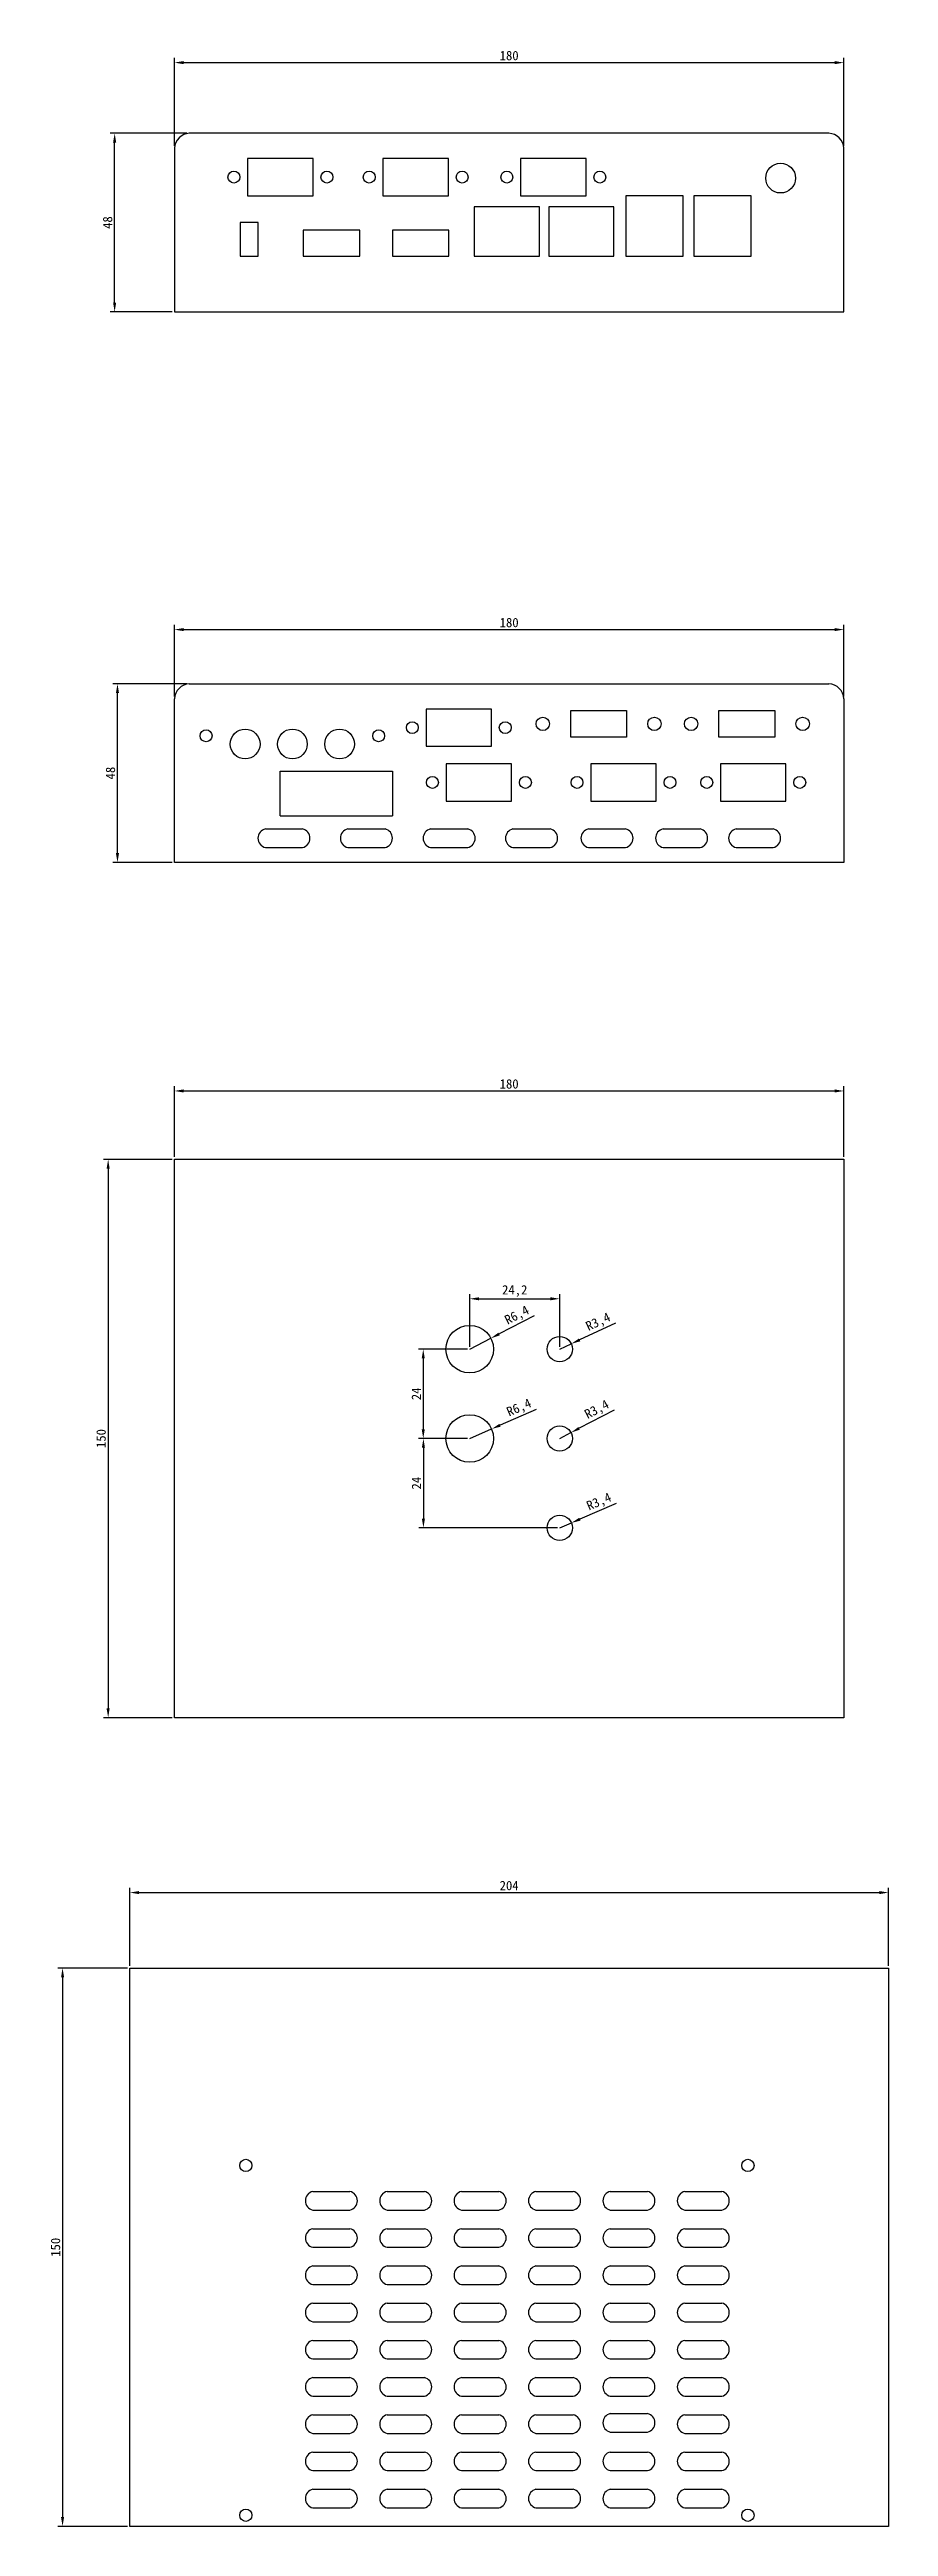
# Model space of a CAD drawing. Header units: millimetres. Extents: x 952 to 1177, y 1793 to 2459.
import ezdxf

# ---------------------------------------------------------------- set-up
doc = ezdxf.new("R2010")
doc.units = ezdxf.units.MM
for name, color, linetype in [('前面板', 7, 'Continuous'), ('前面板-标注', 40, 'Continuous'), ('后面板', 7, 'Continuous'), ('后面板-标注', 40, 'Continuous'), ('壳顶板', 7, 'Continuous'), ('壳顶板-标注', 40, 'Continuous'), ('底面板', 7, 'Continuous'), ('底面板-标注', 40, 'Continuous')]:
    doc.layers.add(name, color=color, linetype=linetype)
doc.styles.get("Standard").update_dxf_attribs({"font": ''})
doc.styles.get('Standard').set_extended_font_data('SimSun')
doc.dimstyles.new('ISO-25', dxfattribs={"dimtxt": 2.5, "dimasz": 2.5, "dimexe": 1.25, "dimexo": 0.625, "dimtad": 1, "dimtxsty": 'Standard', "dimcen": 2.5, "dimadec": 0, "dimazin": 0, "dimtfac": 1, "dimtmove": 0, "dimatfit": 3, "dimfxl": 1, "dimarcsym": 0})

# ---------------------------------------------------------------- blocks, each defined once
blk = doc.blocks.new('*D7')
at = {"layer": 'Defpoints', "color": 0, "transparency": 16777216}
for p in [(1165.44, 2303.08), (985.44, 2284.53), (1165.44, 2284.53)]:
    blk.add_point(p, dxfattribs=at)
at = {"layer": '后面板-标注', "color": 0, "lineweight": -2, "transparency": 16777216}
for p, q in [((985.44, 2285.15), (985.44, 2304.33)), ((987.94, 2303.08), (1162.94, 2303.08)), ((1165.44, 2285.15), (1165.44, 2304.33))]:
    blk.add_line(p, q, dxfattribs=at)
at = {"layer": '后面板-标注', "color": 0, "transparency": 16777216}
for points in [[(987.94, 2303.5), (987.94, 2302.67), (985.44, 2303.08)], [(1162.94, 2303.5), (1162.94, 2302.67), (1165.44, 2303.08)]]:
    blk.add_solid(points, dxfattribs=at)
at = {"layer": '后面板-标注', "color": 0, "transparency": 16777216, "insert": (1075.44, 2304.96), "char_height": 2.5, "attachment_point": 5}
blk.add_mtext('180', dxfattribs=at)
blk = doc.blocks.new('*D10')
at = {"layer": 'Defpoints', "color": 0, "transparency": 16777216}
for p in [(1165.44, 2455.4), (985.44, 2432.43), (1165.44, 2432.43)]:
    blk.add_point(p, dxfattribs=at)
at = {"layer": '前面板-标注', "color": 0, "lineweight": -2, "transparency": 16777216}
for p, q in [((985.44, 2433.06), (985.44, 2456.65)), ((1165.44, 2433.06), (1165.44, 2456.65)), ((987.94, 2455.4), (1162.94, 2455.4))]:
    blk.add_line(p, q, dxfattribs=at)
at = {"layer": '前面板-标注', "color": 0, "transparency": 16777216}
for points in [[(987.94, 2455.82), (987.94, 2454.98), (985.44, 2455.4)], [(1162.94, 2455.82), (1162.94, 2454.98), (1165.44, 2455.4)]]:
    blk.add_solid(points, dxfattribs=at)
at = {"layer": '前面板-标注', "color": 0, "transparency": 16777216, "insert": (1075.44, 2457.28), "char_height": 2.5, "attachment_point": 5}
blk.add_mtext('180', dxfattribs=at)
blk = doc.blocks.new('*D11')
at = {"layer": 'Defpoints', "color": 0, "transparency": 16777216}
for p in [(969.37, 2436.43), (989.44, 2436.43), (985.44, 2388.43)]:
    blk.add_point(p, dxfattribs=at)
at = {"layer": '前面板-标注', "color": 0, "lineweight": -2, "transparency": 16777216}
for p, q in [((988.82, 2436.43), (968.12, 2436.43)), ((969.37, 2390.93), (969.37, 2433.93)), ((984.82, 2388.43), (968.12, 2388.43))]:
    blk.add_line(p, q, dxfattribs=at)
at = {"layer": '前面板-标注', "color": 0, "transparency": 16777216}
for points in [[(968.95, 2433.93), (969.78, 2433.93), (969.37, 2436.43)], [(968.95, 2390.93), (969.78, 2390.93), (969.37, 2388.43)]]:
    blk.add_solid(points, dxfattribs=at)
at = {"layer": '前面板-标注', "color": 0, "transparency": 16777216, "insert": (967.49, 2412.43), "char_height": 2.5, "attachment_point": 5, "rotation": 90}
blk.add_mtext('48', dxfattribs=at)
blk = doc.blocks.new('*D12')
at = {"layer": 'Defpoints', "color": 0, "transparency": 16777216}
for p in [(970.13, 2288.53), (989.44, 2288.53), (985.44, 2240.53)]:
    blk.add_point(p, dxfattribs=at)
at = {"layer": '后面板-标注', "color": 0, "lineweight": -2, "transparency": 16777216}
for p, q in [((988.82, 2288.53), (968.88, 2288.53)), ((970.13, 2243.03), (970.13, 2286.03)), ((984.82, 2240.53), (968.88, 2240.53))]:
    blk.add_line(p, q, dxfattribs=at)
at = {"layer": '后面板-标注', "color": 0, "transparency": 16777216}
for points in [[(969.71, 2286.03), (970.54, 2286.03), (970.13, 2288.53)], [(969.71, 2243.03), (970.54, 2243.03), (970.13, 2240.53)]]:
    blk.add_solid(points, dxfattribs=at)
at = {"layer": '后面板-标注', "color": 0, "transparency": 16777216, "insert": (968.25, 2264.53), "char_height": 2.5, "attachment_point": 5, "rotation": 90}
blk.add_mtext('48', dxfattribs=at)
blk = doc.blocks.new('*D21')
at = {"layer": 'Defpoints', "color": 0, "transparency": 16777216}
for p in [(985.44, 2160.77), (967.62, 2010.77), (985.44, 2010.77)]:
    blk.add_point(p, dxfattribs=at)
at = {"layer": '壳顶板-标注', "color": 0, "lineweight": -2, "transparency": 16777216}
for p, q in [((984.82, 2160.77), (966.37, 2160.77)), ((967.62, 2158.27), (967.62, 2013.27)), ((984.82, 2010.77), (966.37, 2010.77))]:
    blk.add_line(p, q, dxfattribs=at)
at = {"layer": '壳顶板-标注', "color": 0, "transparency": 16777216}
for points in [[(967.2, 2158.27), (968.03, 2158.27), (967.62, 2160.77)], [(967.2, 2013.27), (968.03, 2013.27), (967.62, 2010.77)]]:
    blk.add_solid(points, dxfattribs=at)
at = {"layer": '壳顶板-标注', "color": 0, "transparency": 16777216, "insert": (965.74, 2085.77), "char_height": 2.5, "attachment_point": 5, "rotation": 90}
blk.add_mtext('150', dxfattribs=at)
blk = doc.blocks.new('*D22')
at = {"layer": 'Defpoints', "color": 0, "transparency": 16777216}
for p in [(1165.44, 2179.14), (985.44, 2160.77), (1165.44, 2160.77)]:
    blk.add_point(p, dxfattribs=at)
at = {"layer": '壳顶板-标注', "color": 0, "lineweight": -2, "transparency": 16777216}
for p, q in [((985.44, 2161.4), (985.44, 2180.39)), ((987.94, 2179.14), (1162.94, 2179.14)), ((1165.44, 2161.4), (1165.44, 2180.39))]:
    blk.add_line(p, q, dxfattribs=at)
at = {"layer": '壳顶板-标注', "color": 0, "transparency": 16777216}
for points in [[(987.94, 2179.56), (987.94, 2178.73), (985.44, 2179.14)], [(1162.94, 2179.56), (1162.94, 2178.73), (1165.44, 2179.14)]]:
    blk.add_solid(points, dxfattribs=at)
at = {"layer": '壳顶板-标注', "color": 0, "transparency": 16777216, "insert": (1075.44, 2181.02), "char_height": 2.5, "attachment_point": 5}
blk.add_mtext('180', dxfattribs=at)
blk = doc.blocks.new('*D23')
at = {"layer": 'Defpoints', "color": 0, "transparency": 16777216}
for p in [(1089.04, 2123.31), (1064.84, 2109.77), (1089.04, 2109.77)]:
    blk.add_point(p, dxfattribs=at)
at = {"layer": '壳顶板-标注', "color": 0, "lineweight": -2, "transparency": 16777216}
for p, q in [((1064.84, 2110.4), (1064.84, 2124.56)), ((1067.34, 2123.31), (1086.54, 2123.31)), ((1089.04, 2110.4), (1089.04, 2124.56))]:
    blk.add_line(p, q, dxfattribs=at)
at = {"layer": '壳顶板-标注', "color": 0, "transparency": 16777216}
for points in [[(1067.34, 2123.72), (1067.34, 2122.89), (1064.84, 2123.31)], [(1086.54, 2123.72), (1086.54, 2122.89), (1089.04, 2123.31)]]:
    blk.add_solid(points, dxfattribs=at)
at = {"layer": '壳顶板-标注', "color": 0, "transparency": 16777216, "insert": (1076.94, 2125.39), "char_height": 2.5, "attachment_point": 5}
blk.add_mtext('24,2', dxfattribs=at)
blk = doc.blocks.new('*D24')
at = {"layer": 'Defpoints', "color": 0, "transparency": 16777216}
for p in [(1064.84, 2109.77), (1052.35, 2085.77), (1064.84, 2085.77)]:
    blk.add_point(p, dxfattribs=at)
at = {"layer": '壳顶板-标注', "color": 0, "lineweight": -2, "transparency": 16777216}
for p, q in [((1064.22, 2109.77), (1051.1, 2109.77)), ((1052.35, 2107.27), (1052.35, 2088.27)), ((1064.22, 2085.77), (1051.1, 2085.77))]:
    blk.add_line(p, q, dxfattribs=at)
at = {"layer": '壳顶板-标注', "color": 0, "transparency": 16777216}
for points in [[(1051.93, 2107.27), (1052.76, 2107.27), (1052.35, 2109.77)], [(1051.93, 2088.27), (1052.76, 2088.27), (1052.35, 2085.77)]]:
    blk.add_solid(points, dxfattribs=at)
at = {"layer": '壳顶板-标注', "color": 0, "transparency": 16777216, "insert": (1050.47, 2097.77), "char_height": 2.5, "attachment_point": 5, "rotation": 90}
blk.add_mtext('24', dxfattribs=at)
blk = doc.blocks.new('*D25')
at = {"layer": 'Defpoints', "color": 0, "transparency": 16777216}
for p in [(1064.22, 2085.77), (1052.39, 2061.77), (1089.04, 2061.77)]:
    blk.add_point(p, dxfattribs=at)
at = {"layer": '壳顶板-标注', "color": 0, "lineweight": -2, "transparency": 16777216}
for p, q in [((1063.59, 2085.77), (1051.14, 2085.77)), ((1052.39, 2083.27), (1052.39, 2064.27)), ((1088.42, 2061.77), (1051.14, 2061.77))]:
    blk.add_line(p, q, dxfattribs=at)
at = {"layer": '壳顶板-标注', "color": 0, "transparency": 16777216}
for points in [[(1051.98, 2083.27), (1052.81, 2083.27), (1052.39, 2085.77)], [(1051.98, 2064.27), (1052.81, 2064.27), (1052.39, 2061.77)]]:
    blk.add_solid(points, dxfattribs=at)
at = {"layer": '壳顶板-标注', "color": 0, "transparency": 16777216, "insert": (1050.52, 2073.77), "char_height": 2.5, "attachment_point": 5, "rotation": 90}
blk.add_mtext('24', dxfattribs=at)
blk = doc.blocks.new('*D26')
at = {"layer": 'Defpoints', "color": 0, "transparency": 16777216}
for p in [(1064.84, 2109.77), (1070.53, 2112.7)]:
    blk.add_point(p, dxfattribs=at)
at = {"layer": '壳顶板-标注', "color": 0, "lineweight": -2, "transparency": 16777216}
for p, q in [((1082.2, 2118.71), (1072.76, 2113.85)), ((1064.84, 2109.77), (1070.53, 2112.7))]:
    blk.add_line(p, q, dxfattribs=at)
at = {"layer": '壳顶板-标注', "color": 0, "transparency": 16777216}
blk.add_solid([(1072.57, 2114.22), (1072.95, 2113.48), (1070.53, 2112.7)], dxfattribs=at)
at = {"layer": '壳顶板-标注', "color": 0, "transparency": 16777216, "insert": (1077.64, 2118.7), "char_height": 2.5, "attachment_point": 5, "rotation": 27.22456}
blk.add_mtext('R6,4', dxfattribs=at)
blk = doc.blocks.new('*D27')
at = {"layer": 'Defpoints', "color": 0, "transparency": 16777216}
for p in [(1089.04, 2109.77), (1092.13, 2111.21)]:
    blk.add_point(p, dxfattribs=at)
at = {"layer": '壳顶板-标注', "color": 0, "lineweight": -2, "transparency": 16777216}
for p, q in [((1104.03, 2116.74), (1094.39, 2112.26)), ((1089.04, 2109.77), (1092.13, 2111.21))]:
    blk.add_line(p, q, dxfattribs=at)
at = {"layer": '壳顶板-标注', "color": 0, "transparency": 16777216}
blk.add_solid([(1094.22, 2112.64), (1094.57, 2111.89), (1092.13, 2111.21)], dxfattribs=at)
at = {"layer": '壳顶板-标注', "color": 0, "transparency": 16777216, "insert": (1099.46, 2116.92), "char_height": 2.5, "attachment_point": 5, "rotation": 24.9481}
blk.add_mtext('R3,4', dxfattribs=at)
blk = doc.blocks.new('*D28')
at = {"layer": 'Defpoints', "color": 0, "transparency": 16777216}
for p in [(1064.84, 2085.77), (1070.71, 2088.33)]:
    blk.add_point(p, dxfattribs=at)
at = {"layer": '壳顶板-标注', "color": 0, "lineweight": -2, "transparency": 16777216}
for p, q in [((1082.74, 2093.58), (1073, 2089.33)), ((1064.84, 2085.77), (1070.71, 2088.33))]:
    blk.add_line(p, q, dxfattribs=at)
at = {"layer": '壳顶板-标注', "color": 0, "transparency": 16777216}
blk.add_solid([(1072.83, 2089.71), (1073.17, 2088.95), (1070.71, 2088.33)], dxfattribs=at)
at = {"layer": '壳顶板-标注', "color": 0, "transparency": 16777216, "insert": (1078.18, 2093.87), "char_height": 2.5, "attachment_point": 5, "rotation": 23.56691}
blk.add_mtext('R6,4', dxfattribs=at)
blk = doc.blocks.new('*D29')
at = {"layer": 'Defpoints', "color": 0, "transparency": 16777216}
for p in [(1089.04, 2085.77), (1092.06, 2087.35)]:
    blk.add_point(p, dxfattribs=at)
at = {"layer": '壳顶板-标注', "color": 0, "lineweight": -2, "transparency": 16777216}
for p, q in [((1103.69, 2093.43), (1094.27, 2088.51)), ((1089.04, 2085.77), (1092.06, 2087.35))]:
    blk.add_line(p, q, dxfattribs=at)
at = {"layer": '壳顶板-标注', "color": 0, "transparency": 16777216}
blk.add_solid([(1094.08, 2088.88), (1094.46, 2088.14), (1092.06, 2087.35)], dxfattribs=at)
at = {"layer": '壳顶板-标注', "color": 0, "transparency": 16777216, "insert": (1099.12, 2093.39), "char_height": 2.5, "attachment_point": 5, "rotation": 27.58859}
blk.add_mtext('R3,4', dxfattribs=at)
blk = doc.blocks.new('*D30')
at = {"layer": 'Defpoints', "color": 0, "transparency": 16777216}
for p in [(1092.17, 2063.11), (1089.04, 2061.77)]:
    blk.add_point(p, dxfattribs=at)
at = {"layer": '壳顶板-标注', "color": 0, "lineweight": -2, "transparency": 16777216}
for p, q in [((1089.04, 2061.77), (1092.17, 2063.11)), ((1104.23, 2068.28), (1094.47, 2064.1))]:
    blk.add_line(p, q, dxfattribs=at)
at = {"layer": '壳顶板-标注', "color": 0, "transparency": 16777216}
blk.add_solid([(1094.3, 2064.48), (1094.63, 2063.72), (1092.17, 2063.11)], dxfattribs=at)
at = {"layer": '壳顶板-标注', "color": 0, "transparency": 16777216, "insert": (1099.68, 2068.6), "char_height": 2.5, "attachment_point": 5, "rotation": 23.19764}
blk.add_mtext('R3,4', dxfattribs=at)
blk = doc.blocks.new('*D87')
at = {"layer": 'Defpoints', "color": 0, "transparency": 16777216}
for p in [(973.44, 1943.5), (955.36, 1793.5), (973.44, 1793.5)]:
    blk.add_point(p, dxfattribs=at)
at = {"layer": '底面板-标注', "color": 0, "lineweight": -2, "transparency": 16777216}
for p, q in [((972.82, 1943.5), (954.11, 1943.5)), ((955.36, 1941), (955.36, 1796)), ((972.82, 1793.5), (954.11, 1793.5))]:
    blk.add_line(p, q, dxfattribs=at)
at = {"layer": '底面板-标注', "color": 0, "transparency": 16777216}
for points in [[(954.95, 1941), (955.78, 1941), (955.36, 1943.5)], [(954.95, 1796), (955.78, 1796), (955.36, 1793.5)]]:
    blk.add_solid(points, dxfattribs=at)
at = {"layer": '底面板-标注', "color": 0, "transparency": 16777216, "insert": (953.49, 1868.5), "char_height": 2.5, "attachment_point": 5, "rotation": 90}
blk.add_mtext('150', dxfattribs=at)
blk = doc.blocks.new('*D88')
at = {"layer": 'Defpoints', "color": 0, "transparency": 16777216}
for p in [(1177.44, 1963.78), (973.44, 1943.5), (1177.44, 1943.5)]:
    blk.add_point(p, dxfattribs=at)
at = {"layer": '底面板-标注', "color": 0, "lineweight": -2, "transparency": 16777216}
for p, q in [((973.44, 1944.12), (973.44, 1965.03)), ((975.94, 1963.78), (1174.94, 1963.78)), ((1177.44, 1944.12), (1177.44, 1965.03))]:
    blk.add_line(p, q, dxfattribs=at)
at = {"layer": '底面板-标注', "color": 0, "transparency": 16777216}
for points in [[(975.94, 1964.2), (975.94, 1963.37), (973.44, 1963.78)], [(1174.94, 1964.2), (1174.94, 1963.37), (1177.44, 1963.78)]]:
    blk.add_solid(points, dxfattribs=at)
at = {"layer": '底面板-标注', "color": 0, "transparency": 16777216, "insert": (1075.44, 1965.66), "char_height": 2.5, "attachment_point": 5}
blk.add_mtext('204', dxfattribs=at)

msp = doc.modelspace()

# ---------------------------------------------------------------- linework, layer by layer
at = {"layer": '前面板'}
for p, q in [((1161.442, 2436.435), (989.442, 2436.435)), ((985.442, 2432.435), (985.442, 2388.435)), ((1022.733, 2429.655), (1005.133, 2429.655)), ((1005.133, 2429.655), (1005.133, 2419.655)), ((1022.733, 2419.655), (1022.733, 2429.655)), ((1059.112, 2429.655), (1041.512, 2429.655)), ((1041.512, 2429.655), (1041.512, 2419.655)), ((1059.112, 2419.655), (1059.112, 2429.655)), ((1096.122, 2429.655), (1078.522, 2429.655)), ((1078.522, 2429.655), (1078.522, 2419.655)), ((1096.122, 2419.655), (1096.122, 2429.655)), ((1165.442, 2388.435), (1165.442, 2432.435)), ((1005.133, 2419.655), (1022.733, 2419.655)), ((1041.512, 2419.655), (1059.112, 2419.655)), ((1083.562, 2416.655), (1066.062, 2416.655)), ((1066.062, 2416.655), (1066.062, 2403.435)), ((1078.522, 2419.655), (1096.122, 2419.655)), ((1083.562, 2403.435), (1083.562, 2416.655)), ((1103.572, 2416.655), (1086.072, 2416.655)), ((1086.072, 2416.655), (1086.072, 2403.435)), ((1103.572, 2403.435), (1103.572, 2416.655)), ((1122.192, 2419.655), (1106.792, 2419.655)), ((1106.792, 2419.655), (1106.792, 2403.435)), ((1122.192, 2403.435), (1122.192, 2419.655)), ((1140.472, 2419.655), (1125.072, 2419.655)), ((1125.072, 2419.655), (1125.072, 2403.435)), ((1140.472, 2403.435), (1140.472, 2419.655)), ((1007.952, 2412.435), (1003.152, 2412.435)), ((1003.152, 2412.435), (1003.152, 2403.435)), ((1007.952, 2403.435), (1007.952, 2412.435)), ((1035.282, 2410.435), (1020.082, 2410.435)), ((1020.082, 2410.435), (1020.082, 2403.435)), ((1035.282, 2403.435), (1035.282, 2410.435)), ((1059.262, 2410.435), (1044.062, 2410.435)), ((1044.062, 2410.435), (1044.062, 2403.435)), ((1059.262, 2403.435), (1059.262, 2410.435)), ((1003.152, 2403.435), (1007.952, 2403.435)), ((1020.082, 2403.435), (1035.282, 2403.435)), ((1044.062, 2403.435), (1059.262, 2403.435)), ((1066.062, 2403.435), (1083.562, 2403.435)), ((1086.072, 2403.435), (1103.572, 2403.435)), ((1106.792, 2403.435), (1122.192, 2403.435)), ((1125.072, 2403.435), (1140.472, 2403.435)), ((985.442, 2388.435), (1165.442, 2388.435))]:
    msp.add_line(p, q, dxfattribs=at)
for centre, radius in [((1001.433, 2424.655), 1.6), ((1026.433, 2424.655), 1.6), ((1037.812, 2424.655), 1.6), ((1062.812, 2424.655), 1.6), ((1074.822, 2424.655), 1.6), ((1099.822, 2424.655), 1.6), ((1148.442, 2424.383), 4)]:
    msp.add_circle(centre, radius, dxfattribs=at)
for centre, start, end in [((989.734, 2432.143), 93.88791, 176.11209), ((1161.151, 2432.143), 3.88791, 86.11209)]:
    msp.add_arc(centre, 4.302, start, end, dxfattribs=at)
at = {"layer": '后面板'}
for p, q in [((985.442, 2240.526), (985.442, 2284.526)), ((989.442, 2288.526), (1161.442, 2288.526)), ((1165.442, 2284.526), (1165.442, 2240.526)), ((1070.699, 2281.746), (1053.099, 2281.746)), ((1053.099, 2281.746), (1053.099, 2271.746)), ((1070.699, 2271.746), (1070.699, 2281.746)), ((1091.992, 2274.146), (1091.992, 2281.346)), ((1091.992, 2281.346), (1106.992, 2281.346)), ((1106.992, 2281.346), (1106.992, 2274.146)), ((1131.859, 2274.146), (1131.859, 2281.346)), ((1131.859, 2281.346), (1146.859, 2281.346)), ((1146.859, 2281.346), (1146.859, 2274.146)), ((1053.099, 2271.746), (1070.699, 2271.746)), ((1106.992, 2274.146), (1091.992, 2274.146)), ((1146.859, 2274.146), (1131.859, 2274.146)), ((1013.892, 2253.026), (1013.892, 2265.026)), ((1013.892, 2265.026), (1044.062, 2265.026)), ((1044.062, 2265.026), (1044.062, 2253.026)), ((1076.112, 2267.026), (1058.512, 2267.026)), ((1058.512, 2267.026), (1058.512, 2257.026)), ((1076.112, 2257.026), (1076.112, 2267.026)), ((1114.992, 2267.026), (1097.392, 2267.026)), ((1097.392, 2267.026), (1097.392, 2257.026)), ((1114.992, 2257.026), (1114.992, 2267.026)), ((1149.872, 2267.026), (1132.272, 2267.026)), ((1132.272, 2267.026), (1132.272, 2257.026)), ((1149.872, 2257.026), (1149.872, 2267.026)), ((1058.512, 2257.026), (1076.112, 2257.026)), ((1097.392, 2257.026), (1114.992, 2257.026)), ((1132.272, 2257.026), (1149.872, 2257.026)), ((1009.892, 2249.526), (1019.892, 2249.526)), ((1013.892, 2253.026), (1044.062, 2253.026)), ((1032.062, 2249.526), (1042.062, 2249.526)), ((1054.312, 2249.526), (1064.312, 2249.526)), ((1076.463, 2249.526), (1086.463, 2249.526)), ((1096.752, 2249.526), (1106.752, 2249.526)), ((1116.81, 2249.526), (1126.81, 2249.526)), ((1136.442, 2249.526), (1146.442, 2249.526)), ((1009.892, 2244.526), (1019.892, 2244.526)), ((1032.062, 2244.526), (1042.062, 2244.526)), ((1054.312, 2244.526), (1064.312, 2244.526)), ((1076.463, 2244.526), (1086.463, 2244.526)), ((1096.752, 2244.526), (1106.752, 2244.526)), ((1116.81, 2244.526), (1126.81, 2244.526)), ((1136.442, 2244.526), (1146.442, 2244.526)), ((1165.442, 2240.526), (985.442, 2240.526))]:
    msp.add_line(p, q, dxfattribs=at)
for centre, radius in [((993.955, 2274.548), 1.6), ((1004.455, 2272.348), 4), ((1017.155, 2272.348), 4), ((1029.855, 2272.348), 4), ((1040.355, 2274.548), 1.6), ((1049.399, 2276.746), 1.6), ((1074.399, 2276.746), 1.6), ((1084.492, 2277.746), 1.8), ((1114.492, 2277.746), 1.8), ((1124.359, 2277.746), 1.8), ((1154.359, 2277.746), 1.8), ((1054.812, 2262.026), 1.6), ((1079.812, 2262.026), 1.6), ((1093.692, 2262.026), 1.6), ((1118.692, 2262.026), 1.6), ((1128.572, 2262.026), 1.6), ((1153.572, 2262.026), 1.6)]:
    msp.add_circle(centre, radius, dxfattribs=at)
for centre, radius, start, end in [((989.734, 2284.234), 4.302, 93.88791, 176.11209), ((1161.151, 2284.234), 4.302, 3.88791, 86.11209), ((1010.455, 2247.026), 2.562, 102.680383, 257.319617), ((1019.33, 2247.026), 2.562, 282.680383, 77.319617), ((1032.625, 2247.026), 2.562, 102.680383, 257.319617), ((1041.5, 2247.026), 2.562, 282.680383, 77.319617), ((1054.875, 2247.026), 2.562, 102.680383, 257.319617), ((1063.75, 2247.026), 2.562, 282.680383, 77.319617), ((1077.025, 2247.026), 2.562, 102.680383, 257.319617), ((1085.9, 2247.026), 2.562, 282.680383, 77.319617), ((1097.315, 2247.026), 2.562, 102.680383, 257.319617), ((1106.19, 2247.026), 2.562, 282.680383, 77.319617), ((1117.372, 2247.026), 2.562, 102.680383, 257.319617), ((1126.247, 2247.026), 2.562, 282.680383, 77.319617), ((1137.005, 2247.026), 2.562, 102.680383, 257.319617), ((1145.88, 2247.026), 2.562, 282.680383, 77.319617)]:
    msp.add_arc(centre, radius, start, end, dxfattribs=at)
at = {"layer": '壳顶板'}
for p, q in [((985.442, 2160.775), (1165.442, 2160.775)), ((985.442, 2010.775), (985.442, 2160.775)), ((1165.442, 2160.775), (1165.442, 2010.775)), ((1165.442, 2010.775), (985.442, 2010.775))]:
    msp.add_line(p, q, dxfattribs=at)
for centre, radius in [((1064.842, 2109.775), 6.4), ((1089.042, 2109.775), 3.4), ((1064.842, 2085.775), 6.4), ((1089.042, 2085.775), 3.4), ((1089.042, 2061.775), 3.4)]:
    msp.add_circle(centre, radius, dxfattribs=at)
at = {"layer": '底面板'}
for p, q in [((973.442, 1943.495), (1177.442, 1943.495)), ((973.442, 1793.495), (973.442, 1943.495)), ((1177.442, 1943.495), (1177.442, 1793.495)), ((1022.642, 1883.495), (1032.642, 1883.495)), ((1042.642, 1883.495), (1052.642, 1883.495)), ((1062.642, 1883.495), (1072.642, 1883.495)), ((1082.642, 1883.495), (1092.642, 1883.495)), ((1102.642, 1883.495), (1112.642, 1883.495)), ((1122.642, 1883.495), (1132.642, 1883.495)), ((1022.642, 1878.495), (1032.642, 1878.495)), ((1042.642, 1878.495), (1052.642, 1878.495)), ((1062.642, 1878.495), (1072.642, 1878.495)), ((1082.642, 1878.495), (1092.642, 1878.495)), ((1102.642, 1878.495), (1112.642, 1878.495)), ((1122.642, 1878.495), (1132.642, 1878.495)), ((1022.642, 1873.495), (1032.642, 1873.495)), ((1042.642, 1873.495), (1052.642, 1873.495)), ((1062.642, 1873.495), (1072.642, 1873.495)), ((1082.642, 1873.495), (1092.642, 1873.495)), ((1102.642, 1873.495), (1112.642, 1873.495)), ((1122.642, 1873.495), (1132.642, 1873.495)), ((1022.642, 1868.495), (1032.642, 1868.495)), ((1022.642, 1863.495), (1032.642, 1863.495)), ((1042.642, 1868.495), (1052.642, 1868.495)), ((1042.642, 1863.495), (1052.642, 1863.495)), ((1062.642, 1868.495), (1072.642, 1868.495)), ((1062.642, 1863.495), (1072.642, 1863.495)), ((1082.642, 1868.495), (1092.642, 1868.495)), ((1082.642, 1863.495), (1092.642, 1863.495)), ((1102.642, 1868.495), (1112.642, 1868.495)), ((1102.642, 1863.495), (1112.642, 1863.495)), ((1122.642, 1868.495), (1132.642, 1868.495)), ((1122.642, 1863.495), (1132.642, 1863.495)), ((1022.642, 1858.495), (1032.642, 1858.495)), ((1042.642, 1858.495), (1052.642, 1858.495)), ((1062.642, 1858.495), (1072.642, 1858.495)), ((1082.642, 1858.495), (1092.642, 1858.495)), ((1102.642, 1858.495), (1112.642, 1858.495)), ((1122.642, 1858.495), (1132.642, 1858.495)), ((1022.642, 1853.495), (1032.642, 1853.495)), ((1042.642, 1853.495), (1052.642, 1853.495)), ((1062.642, 1853.495), (1072.642, 1853.495)), ((1082.642, 1853.495), (1092.642, 1853.495)), ((1102.642, 1853.495), (1112.642, 1853.495)), ((1122.642, 1853.495), (1132.642, 1853.495)), ((1022.642, 1848.495), (1032.642, 1848.495)), ((1022.642, 1843.495), (1032.642, 1843.495)), ((1042.642, 1848.495), (1052.642, 1848.495)), ((1042.642, 1843.495), (1052.642, 1843.495)), ((1062.642, 1848.495), (1072.642, 1848.495)), ((1062.642, 1843.495), (1072.642, 1843.495)), ((1082.642, 1848.495), (1092.642, 1848.495)), ((1082.642, 1843.495), (1092.642, 1843.495)), ((1102.642, 1848.495), (1112.642, 1848.495)), ((1102.642, 1843.495), (1112.642, 1843.495)), ((1122.642, 1848.495), (1132.642, 1848.495)), ((1122.642, 1843.495), (1132.642, 1843.495)), ((1022.642, 1838.495), (1032.642, 1838.495)), ((1042.642, 1838.495), (1052.642, 1838.495)), ((1062.642, 1838.495), (1072.642, 1838.495)), ((1082.642, 1838.495), (1092.642, 1838.495)), ((1102.642, 1838.495), (1112.642, 1838.495)), ((1122.642, 1838.495), (1132.642, 1838.495)), ((1022.642, 1833.495), (1032.642, 1833.495)), ((1042.642, 1833.495), (1052.642, 1833.495)), ((1062.642, 1833.495), (1072.642, 1833.495)), ((1082.642, 1833.495), (1092.642, 1833.495)), ((1102.642, 1833.495), (1112.642, 1833.495)), ((1122.642, 1833.495), (1132.642, 1833.495)), ((1022.642, 1828.495), (1032.642, 1828.495)), ((1022.642, 1823.495), (1032.642, 1823.495)), ((1042.642, 1828.495), (1052.642, 1828.495)), ((1042.642, 1823.495), (1052.642, 1823.495)), ((1062.642, 1828.495), (1072.642, 1828.495)), ((1062.642, 1823.495), (1072.642, 1823.495)), ((1082.642, 1828.495), (1092.642, 1828.495)), ((1082.642, 1823.495), (1092.642, 1823.495)), ((1102.642, 1828.495), (1112.642, 1828.495)), ((1102.642, 1823.834), (1112.642, 1823.834)), ((1122.642, 1828.495), (1132.642, 1828.495)), ((1122.642, 1823.495), (1132.642, 1823.495)), ((1022.642, 1818.495), (1032.642, 1818.495)), ((1042.642, 1818.495), (1052.642, 1818.495)), ((1062.642, 1818.495), (1072.642, 1818.495)), ((1082.642, 1818.495), (1092.642, 1818.495)), ((1102.642, 1818.834), (1112.642, 1818.834)), ((1122.642, 1818.495), (1132.642, 1818.495)), ((1022.642, 1813.495), (1032.642, 1813.495)), ((1042.642, 1813.495), (1052.642, 1813.495)), ((1062.642, 1813.495), (1072.642, 1813.495)), ((1082.642, 1813.495), (1092.642, 1813.495)), ((1102.642, 1813.495), (1112.642, 1813.495)), ((1122.642, 1813.495), (1132.642, 1813.495)), ((1022.642, 1808.495), (1032.642, 1808.495)), ((1022.642, 1803.495), (1032.642, 1803.495)), ((1042.642, 1808.495), (1052.642, 1808.495)), ((1042.642, 1803.495), (1052.642, 1803.495)), ((1042.642, 1803.495), (1052.642, 1803.495)), ((1042.642, 1803.495), (1052.642, 1803.495)), ((1062.642, 1808.495), (1072.642, 1808.495)), ((1062.642, 1803.495), (1072.642, 1803.495)), ((1082.642, 1808.495), (1092.642, 1808.495)), ((1082.642, 1803.495), (1092.642, 1803.495)), ((1102.642, 1808.495), (1112.642, 1808.495)), ((1102.642, 1803.495), (1112.642, 1803.495)), ((1122.642, 1808.495), (1132.642, 1808.495)), ((1122.642, 1803.495), (1132.642, 1803.495)), ((1022.642, 1798.495), (1032.642, 1798.495)), ((1042.642, 1798.495), (1052.642, 1798.495)), ((1042.642, 1798.495), (1052.642, 1798.495)), ((1042.642, 1798.495), (1052.642, 1798.495)), ((1062.642, 1798.495), (1072.642, 1798.495)), ((1082.642, 1798.495), (1092.642, 1798.495)), ((1102.642, 1798.495), (1112.642, 1798.495)), ((1122.642, 1798.495), (1132.642, 1798.495)), ((1177.442, 1793.495), (973.442, 1793.495))]:
    msp.add_line(p, q, dxfattribs=at)
for centre in [(1004.642, 1890.495), (1139.642, 1890.495), (1004.642, 1796.495), (1139.642, 1796.495)]:
    msp.add_circle(centre, 1.65, dxfattribs=at)
for centre, start, end in [((1023.205, 1880.995), 102.680383, 257.319617), ((1032.08, 1880.995), 282.680383, 77.319617), ((1043.205, 1880.995), 102.680383, 257.319617), ((1052.08, 1880.995), 282.680383, 77.319617), ((1063.205, 1880.995), 102.680383, 257.319617), ((1072.08, 1880.995), 282.680383, 77.319617), ((1083.205, 1880.995), 102.680383, 257.319617), ((1092.08, 1880.995), 282.680383, 77.319617), ((1103.205, 1880.995), 102.680383, 257.319617), ((1112.08, 1880.995), 282.680383, 77.319617), ((1123.205, 1880.995), 102.680383, 257.319617), ((1132.08, 1880.995), 282.680383, 77.319617), ((1023.205, 1870.995), 102.680383, 257.319617), ((1032.08, 1870.995), 282.680383, 77.319617), ((1043.205, 1870.995), 102.680383, 257.319617), ((1052.08, 1870.995), 282.680383, 77.319617), ((1063.205, 1870.995), 102.680383, 257.319617), ((1072.08, 1870.995), 282.680383, 77.319617), ((1083.205, 1870.995), 102.680383, 257.319617), ((1092.08, 1870.995), 282.680383, 77.319617), ((1103.205, 1870.995), 102.680383, 257.319617), ((1112.08, 1870.995), 282.680383, 77.319617), ((1123.205, 1870.995), 102.680383, 257.319617), ((1132.08, 1870.995), 282.680383, 77.319617), ((1023.205, 1860.995), 102.680383, 257.319617), ((1032.08, 1860.995), 282.680383, 77.319617), ((1043.205, 1860.995), 102.680383, 257.319617), ((1052.08, 1860.995), 282.680383, 77.319617), ((1063.205, 1860.995), 102.680383, 257.319617), ((1072.08, 1860.995), 282.680383, 77.319617), ((1083.205, 1860.995), 102.680383, 257.319617), ((1092.08, 1860.995), 282.680383, 77.319617), ((1103.205, 1860.995), 102.680383, 257.319617), ((1112.08, 1860.995), 282.680383, 77.319617), ((1123.205, 1860.995), 102.680383, 257.319617), ((1132.08, 1860.995), 282.680383, 77.319617), ((1023.205, 1850.995), 102.680383, 257.319617), ((1032.08, 1850.995), 282.680383, 77.319617), ((1043.205, 1850.995), 102.680383, 257.319617), ((1052.08, 1850.995), 282.680383, 77.319617), ((1063.205, 1850.995), 102.680383, 257.319617), ((1072.08, 1850.995), 282.680383, 77.319617), ((1083.205, 1850.995), 102.680383, 257.319617), ((1092.08, 1850.995), 282.680383, 77.319617), ((1103.205, 1850.995), 102.680383, 257.319617), ((1112.08, 1850.995), 282.680383, 77.319617), ((1123.205, 1850.995), 102.680383, 257.319617), ((1132.08, 1850.995), 282.680383, 77.319617), ((1023.205, 1840.995), 102.680383, 257.319617), ((1032.08, 1840.995), 282.680383, 77.319617), ((1043.205, 1840.995), 102.680383, 257.319617), ((1052.08, 1840.995), 282.680383, 77.319617), ((1063.205, 1840.995), 102.680383, 257.319617), ((1072.08, 1840.995), 282.680383, 77.319617), ((1083.205, 1840.995), 102.680383, 257.319617), ((1092.08, 1840.995), 282.680383, 77.319617), ((1103.205, 1840.995), 102.680383, 257.319617), ((1112.08, 1840.995), 282.680383, 77.319617), ((1123.205, 1840.995), 102.680383, 257.319617), ((1132.08, 1840.995), 282.680383, 77.319617), ((1023.205, 1830.995), 102.680383, 257.319617), ((1032.08, 1830.995), 282.680383, 77.319617), ((1043.205, 1830.995), 102.680383, 257.319617), ((1052.08, 1830.995), 282.680383, 77.319617), ((1063.205, 1830.995), 102.680383, 257.319617), ((1072.08, 1830.995), 282.680383, 77.319617), ((1083.205, 1830.995), 102.680383, 257.319617), ((1092.08, 1830.995), 282.680383, 77.319617), ((1103.205, 1830.995), 102.680383, 257.319617), ((1112.08, 1830.995), 282.680383, 77.319617), ((1123.205, 1830.995), 102.680383, 257.319617), ((1132.08, 1830.995), 282.680383, 77.319617), ((1023.205, 1820.995), 102.680383, 257.319617), ((1032.08, 1820.995), 282.680383, 77.319617), ((1043.205, 1820.995), 102.680383, 257.319617), ((1052.08, 1820.995), 282.680383, 77.319617), ((1063.205, 1820.995), 102.680383, 257.319617), ((1072.08, 1820.995), 282.680383, 77.319617), ((1083.205, 1820.995), 102.680383, 257.319617), ((1092.08, 1820.995), 282.680383, 77.319617), ((1103.205, 1821.334), 102.680383, 257.319617), ((1112.08, 1821.334), 282.680383, 77.319617), ((1123.205, 1820.995), 102.680383, 257.319617), ((1132.08, 1820.995), 282.680383, 77.319617), ((1023.205, 1810.995), 102.680383, 257.319617), ((1032.08, 1810.995), 282.680383, 77.319617), ((1043.205, 1810.995), 102.680383, 257.319617), ((1052.08, 1810.995), 282.680383, 77.319617), ((1063.205, 1810.995), 102.680383, 257.319617), ((1072.08, 1810.995), 282.680383, 77.319617), ((1083.205, 1810.995), 102.680383, 257.319617), ((1092.08, 1810.995), 282.680383, 77.319617), ((1103.205, 1810.995), 102.680383, 257.319617), ((1112.08, 1810.995), 282.680383, 77.319617), ((1123.205, 1810.995), 102.680383, 257.319617), ((1132.08, 1810.995), 282.680383, 77.319617), ((1023.205, 1800.995), 102.680383, 257.319617), ((1032.08, 1800.995), 282.680383, 77.319617), ((1043.205, 1800.995), 102.680383, 257.319617), ((1043.205, 1800.995), 102.680383, 257.319617), ((1043.205, 1800.995), 102.680383, 257.319617), ((1052.08, 1800.995), 282.680383, 77.319617), ((1052.08, 1800.995), 282.680383, 77.319617), ((1052.08, 1800.995), 282.680383, 77.319617), ((1063.205, 1800.995), 102.680383, 257.319617), ((1072.08, 1800.995), 282.680383, 77.319617), ((1083.205, 1800.995), 102.680383, 257.319617), ((1092.08, 1800.995), 282.680383, 77.319617), ((1103.205, 1800.995), 102.680383, 257.319617), ((1112.08, 1800.995), 282.680383, 77.319617), ((1123.205, 1800.995), 102.680383, 257.319617), ((1132.08, 1800.995), 282.680383, 77.319617)]:
    msp.add_arc(centre, 2.562, start, end, dxfattribs=at)

# ---------------------------------------------------------------- dimensions: what is measured, and where the dimension line sits
at = {"layer": '前面板-标注'}
dim = msp.add_linear_dim(base=(1165.442, 2455.401), p1=(985.442, 2432.435), p2=(1165.442, 2432.435), dimstyle='ISO-25', dxfattribs=at)
dim.commit()
dim.dimension.update_dxf_attribs({"geometry": '*D10', "text_midpoint": (1075.442, 2457.276)})
dim = msp.add_linear_dim(base=(969.367, 2436.435), p1=(985.442, 2388.435), p2=(989.442, 2436.435), angle=90, dimstyle='ISO-25', dxfattribs=at)
dim.commit()
dim.dimension.update_dxf_attribs({"geometry": '*D11', "text_midpoint": (967.492, 2412.435)})
at = {"layer": '后面板-标注'}
dim = msp.add_linear_dim(base=(1165.442, 2303.084), p1=(985.442, 2284.526), p2=(1165.442, 2284.526), dimstyle='ISO-25', dxfattribs=at)
dim.commit()
dim.dimension.update_dxf_attribs({"geometry": '*D7', "text_midpoint": (1075.442, 2304.959)})
dim = msp.add_linear_dim(base=(970.126, 2288.526), p1=(985.442, 2240.526), p2=(989.442, 2288.526), angle=90, dimstyle='ISO-25', dxfattribs=at)
dim.commit()
dim.dimension.update_dxf_attribs({"geometry": '*D12', "text_midpoint": (968.251, 2264.526)})
at = {"layer": '壳顶板-标注'}
for base, p1, p2, picture, middle in [((1165.442, 2179.143), (985.442, 2160.775), (1165.442, 2160.775), '*D22', (1075.442, 2181.018)), ((1089.042, 2123.307), (1064.842, 2109.775), (1089.042, 2109.775), '*D23', (1076.942, 2125.39))]:
    dim = msp.add_linear_dim(base=base, p1=p1, p2=p2, dimstyle='ISO-25', dxfattribs=at)
    dim.commit()
    dim.dimension.update_dxf_attribs({"geometry": picture, "text_midpoint": middle})
for base, p1, p2, picture, middle in [((967.616, 2010.775), (985.442, 2160.775), (985.442, 2010.775), '*D21', (965.741, 2085.775)), ((1052.348, 2085.775), (1064.842, 2109.775), (1064.842, 2085.775), '*D24', (1050.473, 2097.775)), ((1052.394, 2061.775), (1064.217, 2085.775), (1089.042, 2061.775), '*D25', (1050.519, 2073.775))]:
    dim = msp.add_linear_dim(base=base, p1=p1, p2=p2, angle=90, dimstyle='ISO-25', dxfattribs=at)
    dim.commit()
    dim.dimension.update_dxf_attribs({"geometry": picture, "text_midpoint": middle})
for center, mpoint, picture, middle in [((1064.842, 2109.775), (1070.533, 2112.703), '*D26', (1077.639, 2118.701)), ((1089.042, 2109.775), (1092.125, 2111.209), '*D27', (1099.463, 2116.92)), ((1064.842, 2085.775), (1070.709, 2088.334), '*D28', (1078.182, 2093.866)), ((1089.042, 2085.775), (1092.056, 2087.349), '*D29', (1099.123, 2093.393)), ((1089.042, 2061.775), (1092.168, 2063.114), '*D30', (1099.677, 2068.599))]:
    dim = msp.add_radius_dim(center=center, mpoint=mpoint, dimstyle='ISO-25', dxfattribs=at)
    dim.commit()
    dim.dimension.update_dxf_attribs({"geometry": picture, "text_midpoint": middle})
at = {"layer": '底面板-标注'}
dim = msp.add_linear_dim(base=(1177.442, 1963.785), p1=(973.442, 1943.495), p2=(1177.442, 1943.495), dimstyle='ISO-25', dxfattribs=at)
dim.commit()
dim.dimension.update_dxf_attribs({"geometry": '*D88', "text_midpoint": (1075.442, 1965.66)})
dim = msp.add_linear_dim(base=(955.364, 1793.495), p1=(973.442, 1943.495), p2=(973.442, 1793.495), angle=90, dimstyle='ISO-25', dxfattribs=at)
dim.commit()
dim.dimension.update_dxf_attribs({"geometry": '*D87', "text_midpoint": (953.489, 1868.495)})

doc.saveas('drawing.dxf')
